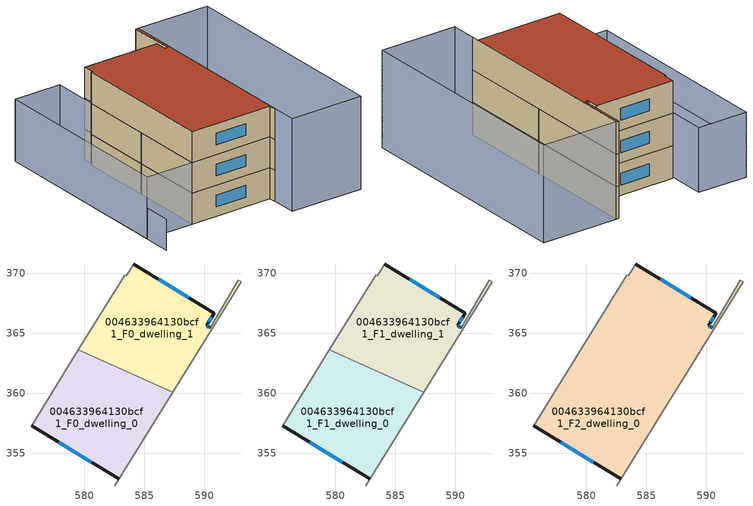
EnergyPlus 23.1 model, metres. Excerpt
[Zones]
004633964130bcf1_F0_dwelling_0
 floor ground (EU_floor_Construction): 587.36,360.1 582.53,352.29 582.86,352.88 575.6,357.31 579.52,363.63 z0
 wall outside (EU_wall_Construction): 575.6,357.31 582.86,352.88 z0:3
 wall adiabatic (EU_wall_Construction): 582.86,352.88 582.53,352.29 587.36,360.1 / 579.52,363.63 575.6,357.31 z0:3
 wall to 004633964130bcf1_F0_dwelling_1 (EU_wall_Construction): 587.36,360.1 579.51,363.63 z0:3
 window (EU_Window_Construction): 577.87,355.93 580.6,354.26 z0.93:2.07
004633964130bcf1_F0_dwelling_1
 floor ground (EU_floor_Construction): 592.84,369.44 593.06,369.31 587.36,360.1 579.52,363.63 583.37,369.86 583.49,369.79 584.1,370.78 590.81,366.68 590.2,365.67 590.37,365.57 590.5,365.49 z0
 wall outside (EU_wall_Construction): 590.5,365.49 590.37,365.57 590.2,365.67 590.81,366.68 584.1,370.78 z0:3
 wall adiabatic (EU_wall_Construction): 587.36,360.1 593.06,369.31 592.84,369.44 590.5,365.49 / 584.1,370.78 583.49,369.79 583.37,369.86 579.52,363.63 z0:3
 window (EU_Window_Construction): 588.72,367.96 586.19,369.51 / 590.39,365.99 590.62,366.37 / 590.31,365.6 590.25,365.64 / 590.46,365.52 590.41,365.55 z0.93:2.07
004633964130bcf1_F1_dwelling_0
 floor to 004633964130bcf1_F0_dwelling_0 (EU_floor_Construction): 587.36,360.1 582.53,352.29 582.86,352.88 575.6,357.31 579.51,363.63 z3
 wall outside (EU_wall_Construction): 575.6,357.31 582.86,352.88 z3:6
 wall adiabatic (EU_wall_Construction): 582.86,352.88 582.53,352.29 587.36,360.1 / 579.52,363.63 575.6,357.31 z3:6
 wall to 004633964130bcf1_F1_dwelling_1 (EU_wall_Construction): 587.36,360.1 579.51,363.63 z3:6
 window (EU_Window_Construction): 577.87,355.93 580.6,354.26 z3.93:5.07
004633964130bcf1_F1_dwelling_1
 floor to 004633964130bcf1_F0_dwelling_1 (EU_floor_Construction): 592.84,369.44 593.06,369.31 587.36,360.1 579.51,363.63 583.37,369.86 583.49,369.79 584.1,370.78 590.81,366.68 590.2,365.67 590.37,365.57 590.5,365.49 z3
 wall outside (EU_wall_Construction): 590.5,365.49 590.37,365.57 590.2,365.67 590.81,366.68 584.1,370.78 z3:6
 wall adiabatic (EU_wall_Construction): 587.36,360.1 593.06,369.31 592.84,369.44 590.5,365.49 / 584.1,370.78 583.49,369.79 583.37,369.86 579.52,363.63 z3:6
 window (EU_Window_Construction): 588.72,367.96 586.19,369.51 / 590.39,365.99 590.62,366.37 / 590.31,365.6 590.25,365.64 / 590.46,365.52 590.41,365.55 z3.93:5.07
004633964130bcf1_F2_dwelling_0
 floor to 004633964130bcf1_F1_dwelling_0 (EU_floor_Construction): 587.36,360.1 582.53,352.29 582.86,352.88 575.6,357.31 579.51,363.63 z6
 floor to 004633964130bcf1_F1_dwelling_1 (EU_floor_Construction): 592.84,369.44 593.06,369.31 587.36,360.1 579.51,363.63 583.37,369.86 583.49,369.79 584.1,370.78 590.81,366.68 590.2,365.67 590.37,365.57 590.5,365.49 z6
 wall outside (EU_wall_Construction): 590.5,365.49 590.37,365.57 590.2,365.67 590.81,366.68 584.1,370.78 / 575.6,357.31 582.86,352.88 z6:9
 wall adiabatic (EU_wall_Construction): 582.86,352.88 582.53,352.29 593.06,369.31 592.84,369.44 590.5,365.49 / 584.1,370.78 583.49,369.79 583.37,369.86 575.6,357.31 z6:9
 window (EU_Window_Construction): 588.72,367.96 586.19,369.51 / 590.39,365.99 590.62,366.37 / 590.31,365.6 590.25,365.64 / 590.46,365.52 590.41,365.55 / 577.87,355.93 580.6,354.26 z6.93:8.07
 roof outside (EU_roof_Construction): 582.86,352.88 582.53,352.29 593.06,369.31 592.84,369.44 590.5,365.49 590.37,365.57 590.2,365.67 590.81,366.68 584.1,370.78 583.49,369.79 583.37,369.86 575.6,357.31 z9
shading: 581.2,350.14 593.06,369.31 / 593.06,369.31 599.44,365.36 / 599.44,365.36 587.58,346.19 / 587.58,346.19 581.2,350.14 z0:9; 585.8,373.8 575.6,357.31 / 575.6,357.31 571.46,359.88 / 571.46,359.88 581.65,376.36 / 581.65,376.36 585.8,373.8 z0:6; 581.65,376.36 570,357.52 z0:3
[Building]
EU S2 Campaign: North Axis=0; Terrain=City; Solar Distribution=FullExterior
[Site:Location]
Montreal-Trudeau.Intl.AP: Latitude=45.4667; Longitude=-73.75; Time Zone=-5; Elevation=36
[SizingPeriod:WeatherFileDays]
AnnualSizingPeriod: Begin Month=1; Begin Day of Month=1; End Month=12; End Day of Month=31; Day of Week for Start Day=Monday; Use Weather File Daylight Saving Period=No; Use Weather File Rain and Snow Indicators=No
[MATERIAL]
EU_InternalMass_Material: Roughness=MediumRough; Thickness=0.1; Conductivity=1; Density=1800; Specific Heat=900; Thermal Absorptance=0.9; Solar Absorptance=0.7; Visible Absorptance=0.7
[MATERIAL:NOMASS] Roughness=MediumRough; Thermal Absorptance=0.9; Solar Absorptance=0.7; Visible Absorptance=0.7
Name | Thermal Resistance
EU_wall_NoMass; EU_floor_NoMass | 1.36485
EU_roof_NoMass | 2.55992
[WINDOWMATERIAL:SIMPLEGLAZINGSYSTEM]
EU_Window_SimpleGlazing: UFactor=3.92339; Solar Heat Gain Coefficient=0.8; Visible Transmittance=0.8
[CONSTRUCTION]
EU_wall_Construction: EU_wall_NoMass
EU_roof_Construction: EU_roof_NoMass
EU_floor_Construction: EU_floor_NoMass
EU_Window_Construction: EU_Window_SimpleGlazing
EU_InternalMass_Construction: EU_InternalMass_Material
[ZONE] Type=1; Multiplier=1; Ceiling Height=autocalculate; Floor Area=autocalculate; Part of Total Floor Area=Yes
Name | Volume
004633964130bcf1_F0_dwelling_0; 004633964130bcf1_F1_dwelling_0 | 204.168
004633964130bcf1_F2_dwelling_0 | 408.329
004633964130bcf1_F0_dwelling_1 | 204.162
004633964130bcf1_F1_dwelling_1 | 204.161
[INTERNALMASS] Construction=EU_InternalMass_Construction
Name | Zone or ZoneList | Surface Area
004633964130bcf1_F0_dwelling_0_EU_InternalMass | 004633964130bcf1_F0_dwelling_0 | 68.0559
004633964130bcf1_F0_dwelling_1_EU_InternalMass | 004633964130bcf1_F0_dwelling_1 | 68.0536
004633964130bcf1_F1_dwelling_0_EU_InternalMass | 004633964130bcf1_F1_dwelling_0 | 68.0559
004633964130bcf1_F1_dwelling_1_EU_InternalMass | 004633964130bcf1_F1_dwelling_1 | 68.0536
004633964130bcf1_F2_dwelling_0_EU_InternalMass | 004633964130bcf1_F2_dwelling_0 | 136.111
[OTHEREQUIPMENT] Fuel Type=Electricity; Design Level Calculation Method=Watts/Area; Power per Zone Floor Area=1; Fraction Latent=0; Fraction Radiant=0; Fraction Lost=0; Carbon Dioxide Generation Rate=0; EndUse Subcategory=EU_Step8_InternalGains
Name | Zone or ZoneList or Space or SpaceList | Schedule
EU_Step8_InternalGain_004633964130bcf1_F0_dwelling_0_f000 | 004633964130bcf1_F0_dwelling_0 | EU_Step8_GainSchedule_004633964130bcf1_F0_dwelling_0_f000
EU_Step8_InternalGain_004633964130bcf1_F0_dwelling_1_f000 | 004633964130bcf1_F0_dwelling_1 | EU_Step8_GainSchedule_004633964130bcf1_F0_dwelling_1_f000
EU_Step8_InternalGain_004633964130bcf1_F1_dwelling_0_f000 | 004633964130bcf1_F1_dwelling_0 | EU_Step8_GainSchedule_004633964130bcf1_F1_dwelling_0_f000
EU_Step8_InternalGain_004633964130bcf1_F1_dwelling_1_f000 | 004633964130bcf1_F1_dwelling_1 | EU_Step8_GainSchedule_004633964130bcf1_F1_dwelling_1_f000
EU_Step8_InternalGain_004633964130bcf1_F2_dwelling_0_f000 | 004633964130bcf1_F2_dwelling_0 | EU_Step8_GainSchedule_004633964130bcf1_F2_dwelling_0_f000
[ZONEVENTILATION:DESIGNFLOWRATE] Schedule=EU_AlwaysOn; Design Flow Rate Calculation Method=AirChanges/Hour; Air Changes per Hour=0.860309; Ventilation Type=Natural; Fan Pressure Rise=0; Fan Total Efficiency=1; Constant Term Coefficient=1; Temperature Term Coefficient=0; Velocity Term Coefficient=0; Velocity Squared Term Coefficient=0; Minimum Indoor Temperature=-100; Maximum Indoor Temperature=100; Delta Temperature=-100; Minimum Outdoor Temperature=-100; Maximum Outdoor Temperature=100; Maximum Wind Speed=40
Name | Zone or ZoneList or Space or SpaceList
EU_ConstantAir_004633964130bcf1_F0_dwelling_0 | 004633964130bcf1_F0_dwelling_0
EU_ConstantAir_004633964130bcf1_F0_dwelling_1 | 004633964130bcf1_F0_dwelling_1
EU_ConstantAir_004633964130bcf1_F1_dwelling_0 | 004633964130bcf1_F1_dwelling_0
EU_ConstantAir_004633964130bcf1_F1_dwelling_1 | 004633964130bcf1_F1_dwelling_1
EU_ConstantAir_004633964130bcf1_F2_dwelling_0 | 004633964130bcf1_F2_dwelling_0
[HVACTEMPLATE:THERMOSTAT] Constant Heating Setpoint=20; Constant Cooling Setpoint=50
EU_HeatOnly_004633964130bcf1_F0_dwelling_0; EU_HeatOnly_004633964130bcf1_F0_dwelling_1; EU_HeatOnly_004633964130bcf1_F1_dwelling_0; EU_HeatOnly_004633964130bcf1_F1_dwelling_1; EU_HeatOnly_004633964130bcf1_F2_dwelling_0
[HVACTEMPLATE:ZONE:IDEALLOADSAIRSYSTEM] System Availability Schedule=EU_AlwaysOn; Maximum Heating Supply Air Temperature=50; Minimum Cooling Supply Air Temperature=13; Maximum Heating Supply Air Humidity Ratio=0.0156; Minimum Cooling Supply Air Humidity Ratio=0.0077; Heating Limit=NoLimit; Cooling Limit=NoLimit; Heating Availability Schedule=EU_AlwaysOn; Cooling Availability Schedule=EU_CoolingOff; Dehumidification Control Type=ConstantSensibleHeatRatio; Cooling Sensible Heat Ratio=0.7; Dehumidification Setpoint=60; Humidification Control Type=None; Humidification Setpoint=30; Outdoor Air Method=None; Outdoor Air Flow Rate per Person=0.00944; Outdoor Air Flow Rate per Zone Floor Area=0; Outdoor Air Flow Rate per Zone=0; Demand Controlled Ventilation Type=None; Outdoor Air Economizer Type=NoEconomizer; Heat Recovery Type=None; Sensible Heat Recovery Effectiveness=0.7; Latent Heat Recovery Effectiveness=0.65
Name | Template Thermostat
004633964130bcf1_F0_dwelling_0 | EU_HeatOnly_004633964130bcf1_F0_dwelling_0
004633964130bcf1_F0_dwelling_1 | EU_HeatOnly_004633964130bcf1_F0_dwelling_1
004633964130bcf1_F1_dwelling_0 | EU_HeatOnly_004633964130bcf1_F1_dwelling_0
004633964130bcf1_F1_dwelling_1 | EU_HeatOnly_004633964130bcf1_F1_dwelling_1
004633964130bcf1_F2_dwelling_0 | EU_HeatOnly_004633964130bcf1_F2_dwelling_0
[SIZING:ZONE] Zone Cooling Design Supply Air Temperature Input Method=SupplyAirTemperature; Zone Cooling Design Supply Air Temperature=13; Zone Heating Design Supply Air Temperature Input Method=SupplyAirTemperature; Zone Heating Design Supply Air Temperature=50; Zone Cooling Design Supply Air Humidity Ratio=0.008; Zone Heating Design Supply Air Humidity Ratio=0.008; Cooling Design Air Flow Method=DesignDay; Cooling Design Air Flow Rate=0; Cooling Minimum Air Flow per Zone Floor Area=0.000762; Cooling Minimum Air Flow=0; Cooling Minimum Air Flow Fraction=0.2; Heating Design Air Flow Method=DesignDay; Heating Design Air Flow Rate=0; Heating Maximum Air Flow per Zone Floor Area=0.002032; Heating Maximum Air Flow=0.141576; Heating Maximum Air Flow Fraction=0.3; Account for Dedicated Outdoor Air System=No; Dedicated Outdoor Air System Control Strategy=NeutralSupplyAir; Dedicated Outdoor Air Low Setpoint Temperature for Design=autosize; Dedicated Outdoor Air High Setpoint Temperature for Design=autosize; Zone Load Sizing Method=Sensible Load Only No Latent Load; Zone Latent Cooling Design Supply Air Humidity Ratio Input Method=HumidityRatioDifference; Zone Cooling Design Supply Air Humidity Ratio Difference=0.005; Zone Latent Heating Design Supply Air Humidity Ratio Input Method=HumidityRatioDifference; Zone Humidification Design Supply Air Humidity Ratio Difference=0.005
004633964130bcf1_F0_dwelling_0; 004633964130bcf1_F0_dwelling_1; 004633964130bcf1_F1_dwelling_0; 004633964130bcf1_F1_dwelling_1; 004633964130bcf1_F2_dwelling_0
[SCHEDULE:CONSTANT]
Name | Hourly Value
EU_AlwaysOn | 1
EU_CoolingOff | 0
[SCHEDULE:FILE] Column Number=1; Rows to Skip at Top=0; Number of Hours of Data=8760; Column Separator=Comma; Interpolate to Timestep=No; Minutes per Item=60; Adjust Schedule for Daylight Savings=Yes
Name | File
EU_Step8_GainSchedule_004633964130bcf1_F0_dwelling_0_f000 | ../../schedules/004633964130bcf1/004633964130bcf1_F0_dwelling_0_f000_gain.csv
EU_Step8_GainSchedule_004633964130bcf1_F0_dwelling_1_f000 | ../../schedules/004633964130bcf1/004633964130bcf1_F0_dwelling_1_f000_gain.csv
EU_Step8_GainSchedule_004633964130bcf1_F1_dwelling_0_f000 | ../../schedules/004633964130bcf1/004633964130bcf1_F1_dwelling_0_f000_gain.csv
EU_Step8_GainSchedule_004633964130bcf1_F1_dwelling_1_f000 | ../../schedules/004633964130bcf1/004633964130bcf1_F1_dwelling_1_f000_gain.csv
EU_Step8_GainSchedule_004633964130bcf1_F2_dwelling_0_f000 | ../../schedules/004633964130bcf1/004633964130bcf1_F2_dwelling_0_f000_gain.csv
